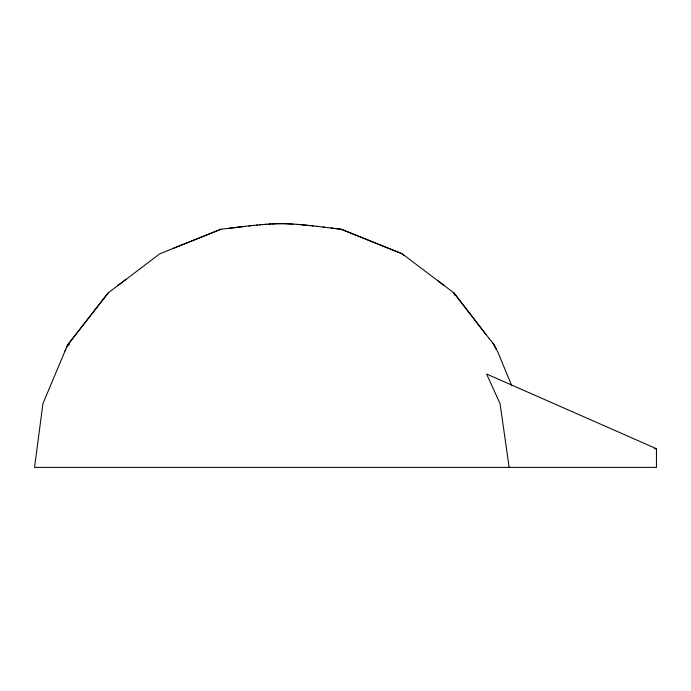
<?xml version="1.0" encoding="UTF-8"?>
<svg xmlns="http://www.w3.org/2000/svg" width="691" height="691" viewBox="0 0 691 691"><rect width="100%" height="100%" fill="white"/><g stroke="black" fill="none" stroke-linecap="round" stroke-linejoin="round"><path stroke-width="1.04" d="M64.954 350.95L68.193 344.135L108.116 293.079M68.012 344.792L66.846 347.003M65.852 349.067L42.946 403.587L34.55 467.392L656.45 467.392L656.45 448.718L486.585 374.012L500.025 403.587L509.172 467.392M68.34 344.135L108.003 293.079L125.987 279.345M67.243 346.036L69.402 344.135L68.193 344.135M118.057 285.487L159.604 253.908L220.645 229.282L245.193 226.337M173.182 248.415L221.008 229.282M229.257 228.263L250.064 225.784M248.941 225.966L254.072 225.361M253.096 225.525L257.441 225.016M256.594 225.162L260.352 224.739M259.6 224.877L262.9 224.506M262.243 224.635L270.846 223.919M264.593 224.445L266.726 224.281M268.669 224.143L276.944 223.659A160.925 160.925 0 0 1 286.61 223.703L293.45 224.143M272.176 223.936L273.774 223.867A170.66 170.66 0 0 1 288.346 223.858L291.645 224.031M654.299 448.718L656.45 448.718M293.019 224.031L299.877 224.635M296.957 224.316L309.024 225.525M301.777 224.739L313.178 225.966M312.056 225.784L318.231 226.527M316.927 226.337L324.58 227.27M323.051 227.045L341.121 229.282L402.378 253.908L444.063 285.487M331.041 228.004L341.475 229.282L402.507 253.908L403.734 255.653M438.232 280.969L454.082 293.079L489.288 338.676M492.493 342.658L497.719 351.788L511.746 385.656M489.237 338.711L493.849 344.135L496.371 349.344M454.004 293.079L485.851 334.401M454.082 293.079L454.678 295.126"/></g></svg>
